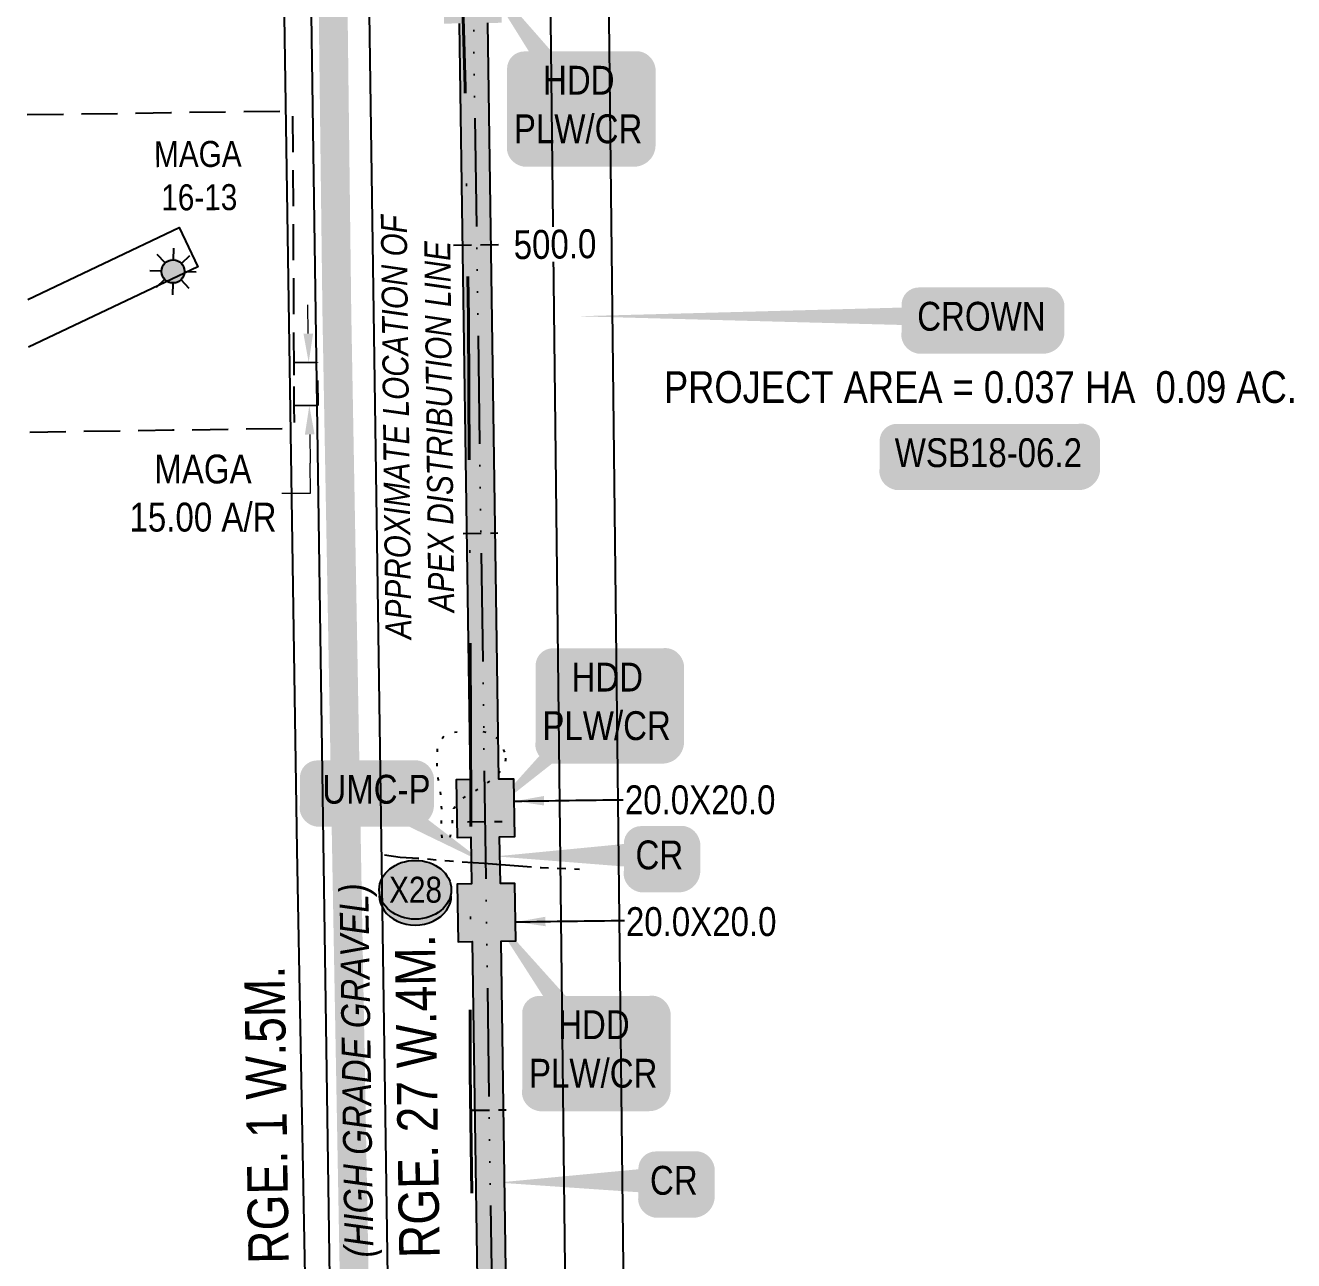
# Model space of a CAD drawing. Extents: x 57693 to 70573, y 5994359 to 6008381.
# Drawn here: x 64983.1 to 65422.6, y 6002665.5 to 6003093.7 of the extents above; entities that cross this region are included whole.
import ezdxf
from ezdxf.enums import TextEntityAlignment as Align

# ---------------------------------------------------------------- set-up
doc = ezdxf.new("R2010")
doc.units = 0
doc.header["$LTSCALE"] = 5
doc.header["$PDSIZE"] = -3
for name, pattern in [('COOP2', [10, 5, -1, 0, -1, 0, -1, 0, -1, 0, -1]), ('DASHDOT', [25.4, 12.7, -6.35, 0, -6.35]), ('foc-ACCESSROAD', [3.75, 2.5, -1.25]), ('foc-TIELINE', [1.875, 1.25, -0.625]), ('foc-TOPO', [1, 0.2, -0.8]), ('POWERLINE5', [7.8, 2.4, -0.6, 0.6, -0.6, 0.6, -0.6, 2.4])]:
    doc.linetypes.add(name, pattern=pattern)
doc.layers.get('Defpoints').update_dxf_attribs({"color": 9})
for name, color, linetype in [('AS-OWNER', 7, 'Continuous'), ('AS-POWER', 104, 'foc-POWER'), ('AS-POWER-EXISTING', 72, 'POWERLINE5'), ('AS-ROADS', 254, 'Continuous'), ('C-WS-S', 8, 'Continuous'), ('D-TXT', 6, 'Continuous'), ('F-AR', 190, 'foc-ACCESSROAD'), ('F-RW', 190, 'Continuous'), ('F-WS', 190, 'foc-ACCESSROAD'), ('L-AREAREQUIRED', 7, 'Continuous'), ('L-SEC', 7, 'Continuous'), ('P-APEX RECON PAY ITEMS', 240, 'Continuous'), ('P-APEX RECON-10m BUFFER', 51, 'COOP2'), ('P-APEX RECON-LINE LIST', 240, 'Continuous'), ('P-APEX RECON-URBAN', 30, 'COOP2'), ('P-APEX RECON-WORK AREA', 104, 'Continuous'), ('P-BUFFER-PURPLE', 187, 'foc-TIELINE'), ('P-BUFFER-PURPLE-T', 187, 'Continuous'), ('P-CROSSINGS', 250, 'Continuous'), ('T-LOW-AREA', 48, 'foc-TOPO')]:
    doc.layers.add(name, color=color, linetype=linetype)
for name, color, linetype, lineweight in [('AS-RECON EXISTING', 151, 'DASHDOT', 40), ('F-AR-T', 190, 'Continuous', 9), ('F-WS-T', 190, 'Continuous', 9), ('P-APEX RECON-TWS-T', 104, 'Continuous', 9), ('T-TEXT', 48, 'Continuous', 18)]:
    doc.layers.add(name, color=color, linetype=linetype, lineweight=lineweight)
doc.layers.add('P-APEX RECON-TO BE DRILLED-H', color=7, linetype='Continuous', true_color=0xffafe1)
doc.styles.add('1.8', font='ARIALN.TTF', dxfattribs={"height": 2})
doc.styles.add('100L', font='ARIALN.TTF', dxfattribs={"height": 11})
doc.styles.add('175L', font='ARIALN.TTF', dxfattribs={"height": 10})
doc.styles.add('80', font='ARIALN.TTF', dxfattribs={"height": 10})
doc.styles.add('80CG', font='ARIALN.TTF', dxfattribs={"height": 10})
doc.styles.add('80L', font='ARIALN.TTF', dxfattribs={"height": 10})
doc.styles.add('80LS', font='ARIALNI.TTF', dxfattribs={"height": 10})
doc.styles.add('Crossing', font='ARIALN.TTF', dxfattribs={"height": 10})
doc.styles.add('foc-LtypeFont', font='ARIALN.TTF', dxfattribs={"height": 7.35})
doc.linetypes.add('foc-POWER', pattern='A,6,-1,["P",foc-LtypeFont,S=0.2,R=0,X=-0.625,Y=-0.75],-1.24,4', length=12.24)
doc.dimstyles.new('Compass 5 000', dxfattribs={"dimscale": 5, "dimtxt": 9, "dimasz": 2, "dimexe": 0.2, "dimexo": 0.0625, "dimgap": 0.5, "dimtad": 0, "dimtih": 1, "dimtoh": 1, "dimzin": 0, "dimdsep": 46, "dimtxsty": '80CG', "dimcen": 0.1, "dimse1": 1, "dimse2": 1, "dimclrd": 256, "dimclrt": 256, "dimaunit": 1, "dimadec": 4, "dimazin": 0, "dimtfac": 0.06, "dimtofl": 0, "dimtmove": 0, "dimatfit": 1, "dimfxl": 0.2, "dimtolj": 1, "dimtzin": 0, "dimlwd": -1, "dimarcsym": 0})

# ---------------------------------------------------------------- blocks, each defined once
blk = doc.blocks.new('GAS')
h = blk.add_hatch(color=255)
h.dxf.hatch_style = 1
edge = h.paths.add_edge_path()
edge.add_arc((0, 0), 0.9, 0, 360)
for p, q in [((-0.571, 0.571), (-1.142, 1.142)), ((0, 0.808), (0, 1.616)), ((0.571, 0.571), (1.142, 1.142)), ((-0.808, 0), (-1.616, 0)), ((1.616, 0), (0.808, 0)), ((-0.571, -0.571), (-1.142, -1.142)), ((0, -0.808), (0, -1.616)), ((1.142, -1.142), (0.571, -0.571))]:
    blk.add_line(p, q)
blk.add_circle((0, 0), 0.8)
blk = doc.blocks.new('*U448')
h = blk.add_hatch(color=59)
edge = h.paths.add_edge_path()
edge.add_line((-21.5, -11.5), (21.5, -11.5))
edge.add_arc((21.5, -5.5), 6, 270, 360)
edge.add_line((27.5, -5.5), (27.5, 4))
edge.add_arc((21.5, 4), 6, 0, 90)
edge.add_line((21.5, 10), (-21.5, 10))
edge.add_arc((-21.5, 4), 6, 90, 180)
edge.add_line((-27.5, 4), (-27.5, -5.5))
edge.add_arc((-21.5, -5.5), 6, 180, 270)
at = {"color": 1, "flags": 128}
blk.add_lwpolyline([(-21.5, -11.5, 3, 3, 0), (21.5, -11.5, 3, 3, 0.414214), (27.5, -5.5, 3, 3, 0), (27.5, 4, 3, 0, 0.414214), (21.5, 10, 0, 0, 0), (-21.5, 10, 0, 0, 0.414214), (-27.5, 4, 0, 0, 0), (-27.5, -5.5, 0, 3, 0.414214)], format="xyseb", close=True, dxfattribs=at)
blk.add_lwpolyline([(-139.95, 0, 0, 7.5, 0), (0, 0, 0, 0, 0)], format="xyseb", dxfattribs=at)
at = {"color": 1, "style": '80'}
blk.add_attdef('ENTER_TEXT_001', (-35.99, -5), '', height=10, dxfattribs=at)
blk = doc.blocks.new('*D506')
at = {"layer": 'Defpoints', "color": 0, "transparency": 16777216}
for p in [(65077.38, 6002976.82), (65077.6, 6002961.84), (65081.46, 6002961.89)]:
    blk.add_point(p, dxfattribs=at)
at = {"layer": 'F-AR-T', "transparency": 16777216}
for p, q in [((65081.1, 6002986.88), (65080.96, 6002996.88)), ((65081.6, 6002951.89), (65081.74, 6002941.89)), ((65081.89, 6002931.51), (65081.74, 6002941.89)), ((65071.89, 6002931.51), (65081.89, 6002931.51))]:
    blk.add_line(p, q, dxfattribs=at)
for points in [[(65082.77, 6002986.9), (65079.43, 6002986.85), (65081.24, 6002976.88)], [(65083.27, 6002951.92), (65079.93, 6002951.87), (65081.46, 6002961.89)]]:
    blk.add_solid(points, dxfattribs=at)
at = {"layer": 'F-AR-T', "transparency": 16777216, "insert": (65044.61, 6002931.51), "char_height": 10, "attachment_point": 5, "style": '80CG'}
blk.add_mtext('\\A1;MAGA\\P15.00 A/R', dxfattribs=at)
blk = doc.blocks.new('*U1825')
at = {"true_color": 0xffffa8}
h = blk.add_hatch(color=51, dxfattribs=at)
edge = h.paths.add_edge_path()
edge.add_line((-6.5, -11.5), (6.5, -11.5))
edge.add_arc((6.5, -5.5), 6, 270, 360)
edge.add_line((12.5, -5.5), (12.5, 4))
edge.add_arc((6.5, 4), 6, 0, 90)
edge.add_line((6.5, 10), (-6.5, 10))
edge.add_arc((-6.5, 4), 6, 90, 180)
edge.add_line((-12.5, 4), (-12.5, -5.5))
edge.add_arc((-6.5, -5.5), 6, 180, 270)
at = {"color": 240, "flags": 128}
blk.add_lwpolyline([(-6.5, -11.5, 3, 3, 0), (6.5, -11.5, 3, 3, 0.414214), (12.5, -5.5, 3, 3, 0), (12.5, 4, 3, 0, 0.414214), (6.5, 10, 0, 0, 0), (-6.5, 10, 0, 0, 0.414214), (-12.5, 4, 0, 0, 0), (-12.5, -5.5, 0, 3, 0.414214)], format="xyseb", close=True, dxfattribs=at)
for points in [[(-61.29, -0.79, 0, 10, 0), (0, 0, 5, 5, 0)], [(11.03, -3.01, 0, 10, 0), (0, 0, 5, 5, 0)]]:
    blk.add_lwpolyline(points, format="xyseb", dxfattribs=at)
at = {"color": 4, "style": '80'}
blk.add_attdef('OTHER_001', (-14.7, -5), '', height=10, dxfattribs=at)
blk = doc.blocks.new('*U1829')
at = {"true_color": 0xffffa8}
h = blk.add_hatch(color=51, dxfattribs=at)
edge = h.paths.add_edge_path()
edge.add_line((-19, -20), (19, -20))
edge.add_arc((19, -14), 6, 270, 360)
edge.add_line((25, -14), (25, 12.5))
edge.add_arc((19, 12.5), 6, 0, 90)
edge.add_line((19, 18.5), (-19, 18.5))
edge.add_arc((-19, 12.5), 6, 90, 180)
edge.add_line((-25, 12.5), (-25, -14))
edge.add_arc((-19, -14), 6, 180, 270)
at = {"color": 240, "flags": 128}
for points in [[(-37.3, 48.95, 0, 10, 0), (0, 0, 5, 5, 0)], [(11.03, -3.01, 0, 10, 0), (0, 0, 5, 5, 0)]]:
    blk.add_lwpolyline(points, format="xyseb", dxfattribs=at)
blk.add_lwpolyline([(-19, -20, 3, 3, 0), (19, -20, 3, 3, 0.414214), (25, -14, 3, 3, 0), (25, 12.5, 3, 0, 0.414214), (19, 18.5, 0, 0, 0), (-19, 18.5, 0, 0, 0.414214), (-25, 12.5, 0, 0, 0), (-25, -14, 0, 3, 0.414214)], format="xyseb", close=True, dxfattribs=at)
at = {"color": 4, "style": '80'}
blk.add_attdef('OTHER_001', (-14.7, -5), '', height=10, dxfattribs=at)
blk = doc.blocks.new('*U1830')
at = {"true_color": 0xffffa8}
h = blk.add_hatch(color=51, dxfattribs=at)
edge = h.paths.add_edge_path()
edge.add_line((-19, -20), (19, -20))
edge.add_arc((19, -14), 6, 270, 360)
edge.add_line((25, -14), (25, 12.5))
edge.add_arc((19, 12.5), 6, 0, 90)
edge.add_line((19, 18.5), (-19, 18.5))
edge.add_arc((-19, 12.5), 6, 90, 180)
edge.add_line((-25, 12.5), (-25, -14))
edge.add_arc((-19, -14), 6, 180, 270)
at = {"color": 240, "flags": 128}
blk.add_lwpolyline([(-19, -20, 3, 3, 0), (19, -20, 3, 3, 0.414214), (25, -14, 3, 3, 0), (25, 12.5, 3, 0, 0.414214), (19, 18.5, 0, 0, 0), (-19, 18.5, 0, 0, 0.414214), (-25, 12.5, 0, 0, 0), (-25, -14, 0, 3, 0.414214)], format="xyseb", close=True, dxfattribs=at)
for points in [[(-42.61, -39.88, 0, 10, 0), (0, 0, 5, 5, 0)], [(11.03, -3.01, 0, 10, 0), (0, 0, 5, 5, 0)]]:
    blk.add_lwpolyline(points, format="xyseb", dxfattribs=at)
at = {"color": 4, "style": '80'}
blk.add_attdef('OTHER_001', (-14.7, -5), '', height=10, dxfattribs=at)
blk = doc.blocks.new('*U1831')
at = {"true_color": 0xffffa8}
h = blk.add_hatch(color=51, dxfattribs=at)
edge = h.paths.add_edge_path()
edge.add_line((-16.5, -11.5), (16.5, -11.5))
edge.add_arc((16.5, -5.5), 6, 270, 360)
edge.add_line((22.5, -5.5), (22.5, 4))
edge.add_arc((16.5, 4), 6, 0, 90)
edge.add_line((16.5, 10), (-16.5, 10))
edge.add_arc((-16.5, 4), 6, 90, 180)
edge.add_line((-22.5, 4), (-22.5, -5.5))
edge.add_arc((-16.5, -5.5), 6, 180, 270)
at = {"color": 240, "flags": 128}
blk.add_lwpolyline([(-16.5, -11.5, 3, 3, 0), (16.5, -11.5, 3, 3, 0.414214), (22.5, -5.5, 3, 3, 0), (22.5, 4, 3, 0, 0.414214), (16.5, 10, 0, 0, 0), (-16.5, 10, 0, 0, 0.414214), (-22.5, 4, 0, 0, 0), (-22.5, -5.5, 0, 3, 0.414214)], format="xyseb", close=True, dxfattribs=at)
for points in [[(41.79, -25.74, 0, 10, 0), (0, 0, 5, 5, 0)], [(11.03, -3.01, 0, 10, 0), (0, 0, 5, 5, 0)]]:
    blk.add_lwpolyline(points, format="xyseb", dxfattribs=at)
at = {"color": 4, "style": '80'}
blk.add_attdef('OTHER_001', (-14.7, -5), '', height=10, dxfattribs=at)
blk = doc.blocks.new('*U1833')
at = {"true_color": 0xffffa8}
h = blk.add_hatch(color=51, dxfattribs=at)
edge = h.paths.add_edge_path()
edge.add_line((-19, -20), (19, -20))
edge.add_arc((19, -14), 6, 270, 360)
edge.add_line((25, -14), (25, 12.5))
edge.add_arc((19, 12.5), 6, 0, 90)
edge.add_line((19, 18.5), (-19, 18.5))
edge.add_arc((-19, 12.5), 6, 90, 180)
edge.add_line((-25, 12.5), (-25, -14))
edge.add_arc((-19, -14), 6, 180, 270)
at = {"color": 240, "flags": 128}
for points in [[(-36.93, 49.74, 0, 10, 0), (0, 0, 5, 5, 0)], [(11.03, -3.01, 0, 10, 0), (0, 0, 5, 5, 0)]]:
    blk.add_lwpolyline(points, format="xyseb", dxfattribs=at)
blk.add_lwpolyline([(-19, -20, 3, 3, 0), (19, -20, 3, 3, 0.414214), (25, -14, 3, 3, 0), (25, 12.5, 3, 0, 0.414214), (19, 18.5, 0, 0, 0), (-19, 18.5, 0, 0, 0.414214), (-25, 12.5, 0, 0, 0), (-25, -14, 0, 3, 0.414214)], format="xyseb", close=True, dxfattribs=at)
at = {"color": 4, "style": '80'}
blk.add_attdef('OTHER_001', (-14.7, -5), '', height=10, dxfattribs=at)
blk = doc.blocks.new('xing2')
h = blk.add_hatch(color=50)
h.dxf.hatch_style = 1
edge = h.paths.add_edge_path()
edge.add_ellipse((0, 0), major_axis=(-12.5, 0), ratio=0.816297, start_angle=0, end_angle=360)
h = blk.add_hatch(color=250)
h.dxf.hatch_style = 1
edge = h.paths.add_edge_path()
edge.add_ellipse((0, -2.05), major_axis=(-12.5, 0), ratio=0.816297, start_angle=0, end_angle=180)
edge.add_line((12.5, -2.05), (12.5, 0))
edge.add_ellipse((0, 0), major_axis=(-12.5, 0), ratio=0.816297, start_angle=0, end_angle=180, ccw=False)
edge.add_line((-12.5, 0), (-12.5, -2.05))
at = {"color": 250}
blk.add_ellipse((0, 0), major_axis=(-12.5, 0), ratio=0.816297, dxfattribs=at)
blk.add_ellipse((0, -2.05), major_axis=(-12.5, 0), ratio=0.816297, start_param=0, end_param=3.141593, dxfattribs=at)
at = {"color": 250, "style": 'Crossing'}
blk.add_attdef('CROSSING', text='', height=9, dxfattribs=at).set_placement((0.09, 0.02), align=Align.MIDDLE_CENTER)
at = {"color": 250, "style": 'Crossing', "flags": 1}
for tag, p in [('OWNER', (0.09, -12.49)), ('DESCRIPTION', (0.09, -25.77)), ('LOCATION', (0.09, -39.3)), ('DWG_REF', (0.09, -52.84))]:
    blk.add_attdef(tag, text='', height=9, dxfattribs=at).set_placement(p, align=Align.MIDDLE_CENTER)
blk = doc.blocks.new('*U2140')
at = {"true_color": 0xffffa8}
h = blk.add_hatch(color=51, dxfattribs=at)
edge = h.paths.add_edge_path()
edge.add_line((-6.5, -11.5), (6.5, -11.5))
edge.add_arc((6.5, -5.5), 6, 270, 360)
edge.add_line((12.5, -5.5), (12.5, 4))
edge.add_arc((6.5, 4), 6, 0, 90)
edge.add_line((6.5, 10), (-6.5, 10))
edge.add_arc((-6.5, 4), 6, 90, 180)
edge.add_line((-12.5, 4), (-12.5, -5.5))
edge.add_arc((-6.5, -5.5), 6, 180, 270)
at = {"color": 240, "flags": 128}
blk.add_lwpolyline([(-6.5, -11.5, 3, 3, 0), (6.5, -11.5, 3, 3, 0.414214), (12.5, -5.5, 3, 3, 0), (12.5, 4, 3, 0, 0.414214), (6.5, 10, 0, 0, 0), (-6.5, 10, 0, 0, 0.414214), (-12.5, 4, 0, 0, 0), (-12.5, -5.5, 0, 3, 0.414214)], format="xyseb", close=True, dxfattribs=at)
for points in [[(-56.92, -0.51, 0, 10, 0), (0, 0, 5, 5, 0)], [(11.03, -3.01, 0, 10, 0), (0, 0, 5, 5, 0)]]:
    blk.add_lwpolyline(points, format="xyseb", dxfattribs=at)
at = {"color": 4, "style": '80'}
blk.add_attdef('OTHER_001', (-14.7, -5), '', height=10, dxfattribs=at)
blk = doc.blocks.new('*U2466')
at = {"true_color": 0xffffa8}
h = blk.add_hatch(color=51, dxfattribs=at)
edge = h.paths.add_edge_path()
edge.add_line((-31.5, -11.5), (31.5, -11.5))
edge.add_arc((31.5, -5.5), 6, 270, 360)
edge.add_line((37.5, -5.5), (37.5, 4))
edge.add_arc((31.5, 4), 6, 0, 90)
edge.add_line((31.5, 10), (-31.5, 10))
edge.add_arc((-31.5, 4), 6, 90, 180)
edge.add_line((-37.5, 4), (-37.5, -5.5))
edge.add_arc((-31.5, -5.5), 6, 180, 270)
at = {"color": 240, "flags": 128}
blk.add_lwpolyline([(-31.5, -11.5, 3, 3, 0), (31.5, -11.5, 3, 3, 0.414214), (37.5, -5.5, 3, 3, 0), (37.5, 4, 3, 0, 0.414214), (31.5, 10, 0, 0, 0), (-31.5, 10, 0, 0, 0.414214), (-37.5, 4, 0, 0, 0), (-37.5, -5.5, 0, 3, 0.414214)], format="xyseb", close=True, dxfattribs=at)
for points in [[(-24.67, -8.43, 0, 10, 0), (0, 0, 5, 5, 0)], [(21.05, -6.93, 0, 10, 0), (0, 0, 5, 5, 0)]]:
    blk.add_lwpolyline(points, format="xyseb", dxfattribs=at)
at = {"color": 4, "style": '80'}
blk.add_attdef('OTHER_001', (-14.7, -5), '', height=10, dxfattribs=at)

msp = doc.modelspace()

# ---------------------------------------------------------------- hatches: boundary and pattern name
at = {"layer": 'P-APEX RECON-10m BUFFER'}
h = msp.add_hatch(color=256, dxfattribs=at)
h.dxf.hatch_style = 1
h.paths.add_polyline_path([(65116.337, 6002572.263), (65116.35, 6002572.398), (65140.619, 6002590.403), (65140.875, 6002572.594), (65150.866, 6002572.729), (65147.946, 6002776.228), (65152.987, 6002776.3), (65152.7, 6002796.283), (65147.659, 6002796.211), (65147.427, 6002812.397), (65152.634, 6002812.472), (65152.347, 6002832.455), (65147.14, 6002832.38), (65143.378, 6003094.545), (65148.123, 6003094.613), (65147.836, 6003114.596), (65143.091, 6003114.528), (65142.73, 6003139.688), (65147.868, 6003139.762), (65147.581, 6003159.745), (65142.443, 6003159.671), (65140.239, 6003313.291), (65156.032, 6003331.464), (65162.463, 6003331.528), (65161.935, 6003377.405), (65156.212, 6003377.328), (65156.347, 6003352.791), (65151.24, 6003352.691), (65151.423, 6003341.394), (65130.193, 6003316.965), (65132.452, 6003159.528), (65127.598, 6003159.458), (65127.885, 6003139.475), (65132.739, 6003139.545), (65133.1, 6003114.384), (65127.853, 6003114.309), (65128.14, 6003094.326), (65133.386, 6003094.401), (65137.149, 6002832.237), (65132.364, 6002832.168), (65132.651, 6002812.185), (65137.435, 6002812.254), (65137.668, 6002796.068), (65132.717, 6002795.997), (65133.004, 6002776.014), (65137.954, 6002776.085), (65140.531, 6002596.559), (65111.581, 6002575.081), (65111.335, 6002572.435), (65111.218, 6002572.194)])
at = {"layer": 'P-APEX RECON-TO BE DRILLED-H'}
h = msp.add_hatch(color=256, dxfattribs=at)
h.dxf.hatch_style = 1
h.paths.add_polyline_path([(65147.325, 6002819.475), (65137.334, 6002819.332), (65137.787, 6002787.753), (65144.317, 6002787.846), (65147.778, 6002787.896)])

# ---------------------------------------------------------------- linework, layer by layer
at = {"layer": 'AS-POWER', "flags": 128}
msp.add_lwpolyline([(65101.065, 6001748.32), (65093.292, 6001852.217), (65091.856, 6001989.74), (65089.874, 6002124.713), (65082.293, 6002537.081), (65077.274, 6002807.902), (65071.065, 6003218.803), (65069.696, 6003343.293)], dxfattribs=at)
at = {"layer": 'AS-POWER-EXISTING', "flags": 128}
msp.add_lwpolyline([(65107.505, 6002806.152), (65112.908, 6002805.332), (65119.284, 6002805.058), (65130.035, 6002804.063), (65142, 6002803.279), (65161.862, 6002801.74), (65175.076, 6002801.238)], dxfattribs=at)
at = {"layer": 'AS-RECON EXISTING', "flags": 128}
msp.add_lwpolyline([(65128.201, 6003387.82), (65128.71, 6003345.042), (65129.565, 6003318.623), (65130.393, 6003298.667), (65131.991, 6003255.842), (65133.085, 6003207.789), (65133.527, 6003164.157), (65134.265, 6003117.597), (65135.431, 6003072.229), (65136.585, 6002992.203), (65137.19, 6002884.541), (65137.431, 6002821.02), (65137.263, 6002771.815), (65137.234, 6002730.717), (65137.89, 6002684.334), (65138.316, 6002639.18), (65139.058, 6002594.537), (65139.542, 6002553.349), (65140.206, 6002516.501), (65141.41, 6002476.067), (65142.482, 6002422.225), (65143.091, 6002383.856), (65143.747, 6002343.802), (65144.465, 6002302.394), (65145.546, 6002264.303), (65146.064, 6002228.671), (65146.654, 6002192.249), (65147.596, 6002146.658), (65148.32, 6002096.615), (65148.501, 6002061.747)], dxfattribs=at)
at = {"layer": 'AS-ROADS', "const_width": 9.993, "flags": 128}
msp.add_lwpolyline([(65075.299, 6004280.926), (65091.006, 6002993.903), (65099.505, 6002521.34), (65111.344, 6001737.821), (65124.757, 6000932.43), (65125.889, 6000881.5), (65127.248, 6000854.337), (65127.928, 6000831.702), (65127.248, 6000797.975), (65126.566, 6000768.579), (65125.66, 6000755.677), (65126.566, 6000723.901), (65128.378, 6000674.555), (65127.699, 6000640.602), (65139.497, 5999837.648), (65150.936, 5999013.719), (65172.534, 5997603.263), (65172.769, 5997576.238), (65173.004, 5997542.398), (65174.65, 5997493.519)], dxfattribs=at)
at = {"layer": 'F-AR', "flags": 128}
msp.add_lwpolyline([(65084.397, 6002961.934), (65076.251, 6002961.817), (65076.183, 6002976.807), (65084.183, 6002976.921)], close=True, dxfattribs=at)
at = {"layer": 'F-RW', "flags": 128}
msp.add_lwpolyline([(64983.962, 6002998.674), (65036.41, 6003023.587), (65042.842, 6003010.048), (64984.196, 6002982.192)], dxfattribs=at)
at = {"layer": 'F-WS', "flags": 128}
msp.add_lwpolyline([(64984.614, 6002952.745), (65034.018, 6002953.45), (65076.362, 6002954.054), (65076.251, 6002961.817), (65075.784, 6003063.97), (65033.44, 6003063.366), (64983.052, 6003062.646)], dxfattribs=at)
at = {"layer": 'L-SEC', "flags": 128}
for points in [[(65078.098, 6003376.208), (65089.734, 6002571.98)], [(65098.201, 6003376.499), (65109.837, 6002572.271)], [(65171.198, 6002572.72), (65161.94, 6003377.037)], [(65182.043, 6003377.317), (65191.297, 6002572.997)]]:
    msp.add_lwpolyline(points, dxfattribs=at)
at = {"layer": 'P-APEX RECON-URBAN', "ltscale": 1.5, "flags": 128}
msp.add_lwpolyline([(65145.064, 6003498.53), (65150.592, 6003495.59), (65153.801, 6003491.736), (65157.416, 6003484.725), (65159.202, 6003476.487), (65159.86, 6003450.811), (65161.16, 6003386.082), (65161.385, 6003345.24), (65135.216, 6003315.128), (65153.296, 6002055.208), (65175.007, 6001991.337), (65173.183, 6001959.447), (65156.979, 6001922.628), (65159.591, 6001688.926), (65195.685, 6001578.759), (65196.595, 6001503.578), (65160.397, 6001420.703), (65161.948, 6001319.593), (65162.944, 6001308.589), (65162.829, 6001289.295), (65162.318, 6001269.391), (65178.153, 6000191.692), (65240.238, 6000154.276), (65241.38, 6000056.533), (65234.98, 6000030.24), (65229.608, 6000016.338), (65221.563, 6000003.6)], dxfattribs=at)
at = {"layer": 'P-APEX RECON-WORK AREA', "flags": 128}
for points in [[(65133.386, 6003094.401), (65137.149, 6002832.237), (65132.364, 6002832.168), (65132.651, 6002812.185), (65137.435, 6002812.254), (65137.668, 6002796.068), (65132.717, 6002795.997), (65133.004, 6002776.014), (65137.954, 6002776.085), (65140.531, 6002596.559)], [(65150.866, 6002572.729), (65147.946, 6002776.228), (65152.987, 6002776.3), (65152.7, 6002796.283), (65147.659, 6002796.211), (65147.427, 6002812.397), (65152.634, 6002812.472), (65152.347, 6002832.455), (65147.14, 6002832.38), (65143.378, 6003094.545)]]:
    msp.add_lwpolyline(points, dxfattribs=at)
at = {"layer": 'P-BUFFER-PURPLE'}
for p, q in [((65131.388, 6003017.556), (65147.386, 6003017.786)), ((65134.823, 6002917.595), (65146.821, 6002917.767)), ((65136.257, 6002817.605), (65148.256, 6002817.778)), ((65137.692, 6002717.616), (65149.691, 6002717.788))]:
    msp.add_line(p, q, dxfattribs=at)
at = {"layer": 'T-LOW-AREA', "flags": 128}
msp.add_lwpolyline([(65149.222, 6002841.738), (65147.013, 6002846.249), (65144.708, 6002847.977), (65141.731, 6002848.84), (65137.602, 6002848.84), (65130.303, 6002848.552), (65127.998, 6002847.113), (65125.79, 6002843.658), (65125.598, 6002838.379), (65125.694, 6002835.02), (65126.942, 6002826.766), (65127.326, 6002821.2), (65127.038, 6002815.633), (65127.422, 6002811.891), (65127.902, 6002810.931), (65128.767, 6002811.219), (65130.207, 6002812.178), (65131.071, 6002815.058), (65131.071, 6002818.801), (65131.552, 6002822.352), (65133.568, 6002824.943), (65136.257, 6002826.958), (65140.579, 6002829.262), (65142.499, 6002830.605), (65145.284, 6002832.525), (65147.301, 6002834.732), (65149.054, 6002837.314), (65149.621, 6002839.167)], close=True, dxfattribs=at)

# ---------------------------------------------------------------- block references
at = {"layer": 'AS-OWNER'}
ref = msp.add_blockref('*U448', (65314.185, 6002992.869), dxfattribs=dict(at, xscale=0.999252397, yscale=0.999252397, zscale=0.999252397, rotation=359.9999884413987))
ref.add_attrib('ENTER_TEXT_001', 'CROWN', (65292.141, 6002987.87), dxfattribs={"layer": '0', "color": 1, "height": 9.9925, "rotation": 359.99999, "style": '80'})
at = {"layer": 'C-WS-S', "color": 3, "xscale": 4.996261984999968, "yscale": 4.996261984999968, "zscale": 4.996261984999968, "rotation": 358.3685995525098}
msp.add_blockref('GAS', (65034.221, 6003008.412), dxfattribs=at)
at = {"layer": 'P-APEX RECON PAY ITEMS'}
ref = msp.add_blockref('*U1833', (65174.975, 6003066.195), dxfattribs=dict(at, xscale=0.999252397, yscale=0.999252397, zscale=0.999252397))
ref.add_attrib('OTHER_001', 'HDD', (65162.457, 6003069.699), dxfattribs={"layer": '0', "color": 4, "height": 9.9925, "style": '80'})
ref.add_attrib('OTHER_002', 'PLW/CR', (65152.359, 6003052.868), dxfattribs={"layer": '0', "color": 4, "height": 9.9925, "style": '80'})
ref = msp.add_blockref('*U1830', (65184.854, 6002859.285), dxfattribs=dict(at, xscale=0.999252397, yscale=0.999252397, zscale=0.999252397))
ref.add_attrib('OTHER_001', 'HDD', (65172.336, 6002862.79), dxfattribs={"layer": '0', "color": 4, "height": 9.9925, "style": '80'})
ref.add_attrib('OTHER_002', 'PLW/CR', (65162.238, 6002845.958), dxfattribs={"layer": '0', "color": 4, "height": 9.9925, "style": '80'})
at = {"layer": 'P-APEX RECON PAY ITEMS', "xscale": 0.999252397, "yscale": 0.999252397, "zscale": 0.999252397}
msp.add_blockref('*U1831', (65100.671, 6002828.904), dxfattribs=at).add_auto_attribs({'OTHER_001': 'UMC-P'})
at = {"layer": 'P-APEX RECON PAY ITEMS'}
ref = msp.add_blockref('*U2140', (65202.961, 6002806.145), dxfattribs=dict(at, xscale=0.999252397, yscale=0.999252397, zscale=0.999252397))
ref.add_attrib('OTHER_001', 'CR', (65194.505, 6002801.145), dxfattribs={"layer": '0', "color": 4, "height": 9.9925, "style": '80'})
ref = msp.add_blockref('*U1829', (65180.207, 6002738.785), dxfattribs=dict(at, xscale=0.999252397, yscale=0.999252397, zscale=0.999252397))
ref.add_attrib('OTHER_001', 'HDD', (65167.689, 6002742.289), dxfattribs={"layer": '0', "color": 4, "height": 9.9925, "style": '80'})
ref.add_attrib('OTHER_002', 'PLW/CR', (65157.591, 6002725.458), dxfattribs={"layer": '0', "color": 4, "height": 9.9925, "style": '80'})
ref = msp.add_blockref('*U1825', (65207.985, 6002693.341), dxfattribs=dict(at, xscale=0.999252397, yscale=0.999252397, zscale=0.999252397))
ref.add_attrib('OTHER_001', 'CR', (65199.529, 6002688.342), dxfattribs={"layer": '0', "color": 4, "height": 9.9925, "style": '80'})
at = {"layer": 'P-APEX RECON-LINE LIST'}
ref = msp.add_blockref('*U2466', (65316.567, 6002945.586), dxfattribs=dict(at, xscale=0.999252397, yscale=0.999252397, zscale=0.999252397, rotation=359.9999884413987))
ref.add_attrib('OTHER_001', 'WSB18-06.2', (65284.344, 6002940.586), dxfattribs={"layer": '0', "color": 4, "height": 9.9925, "rotation": 359.99999, "style": '80'})
at = {"layer": 'P-CROSSINGS', "xscale": 0.999252397, "yscale": 0.999252397, "zscale": 0.999252397}
msp.add_blockref('xing2', (65118.184, 6002794.061), dxfattribs=at).add_auto_attribs({'CROSSING': 'X28'})

# ---------------------------------------------------------------- texts
at = {"layer": 'AS-RECON EXISTING', "linetype": 'Continuous', "insert": (65107.856, 6002881.266), "char_height": 8.98561, "attachment_point": 1, "rotation": 90.6351, "style": '80'}
msp.add_mtext_dynamic_manual_height_columns('\\pi-0.37831;{\\fArial Narrow|b0|i1|c0|p18;APPROXIMATE LOCATION OF \\P\\pi8.8004;APEX DISTRIBUTION LINE}', width=146.7459, gutter_width=44.962, heights=[0], dxfattribs=at)
at = {"layer": 'D-TXT', "color": 3, "char_height": 13.98953, "attachment_point": 1, "rotation": 90.81102, "style": '80L'}
for s, width, insert in [('RGE. 27 W.4M.', 111.07042, (65112.637, 6002666.263)), ('RGE. 1 W.5M.', 102.15091, (65060.354, 6002664.284))]:
    msp.add_mtext_dynamic_manual_height_columns(s, width=width, gutter_width=47.5, heights=[0], dxfattribs=dict(at, insert=insert))
at = {"layer": 'F-WS-T', "insert": (65023.318, 6003053.531), "char_height": 8.99759, "attachment_point": 1, "rotation": 0.26693, "style": '80'}
msp.add_mtext_dynamic_manual_height_columns('\\pi4.3038;MAGA\\P\\pi6.7282;16-13', width=38.22115, gutter_width=45.022, heights=[0], dxfattribs=at)
at = {"layer": 'L-AREAREQUIRED', "color": 5, "style": '100L'}
msp.add_text('PROJECT AREA = 0.037 HA  0.09 AC.', height=10.99178, rotation=359.99999, dxfattribs=at).set_placement((65314.048, 6002959.546), align=Align.BOTTOM_CENTER)
at = {"layer": 'P-APEX RECON-TWS-T', "char_height": 9.9925, "attachment_point": 1, "style": '175L'}
for insert in [(65190.82, 6002830.251), (65191.177, 6002788.018)]:
    msp.add_mtext_dynamic_manual_height_columns('20.0X20.0', width=78.94687, gutter_width=50, heights=[0], dxfattribs=dict(at, insert=insert))
at = {"layer": 'T-TEXT', "style": '80LS'}
msp.add_text('(HIGH GRADE GRAVEL)', height=9.99252, rotation=90.81102, dxfattribs=at).set_placement((65097.79, 6002731.424), align=Align.MIDDLE_CENTER)

# ---------------------------------------------------------------- dimensions: what is measured, and where the dimension line sits
at = {"layer": 'F-AR-T'}
dim = msp.add_linear_dim(base=(65081.457, 6002961.892), p1=(65077.381, 6002976.824), p2=(65077.595, 6002961.837), angle=270.81768, text='MAGA\\P15.00 A/R', dimstyle='Compass 5 000', override={"dimtmove": 1}, dxfattribs=at)
dim.commit()
dim.dimension.update_dxf_attribs({"geometry": '*D506', "text_midpoint": (65072.748, 6002931.509), "dimtype": 161})

# ---------------------------------------------------------------- leaders
at = {"layer": 'P-APEX RECON-TWS-T', "path_type": 1}
for points in [[(65152.762, 6002824.783), (65190.194, 6002825.293)], [(65153.298, 6002782.925), (65190.73, 6002783.435)]]:
    msp.add_leader(points, dimstyle='Compass 5 000', override={"dimgap": 0.5, "dimtad": 0}, dxfattribs=at)

# ---------------------------------------------------------------- next in the draw order: texts
at = {"layer": 'P-BUFFER-PURPLE-T', "insert": (65166.529, 6003022.853), "char_height": 10, "width": 28.81342, "attachment_point": 2, "rotation": 0.82215, "style": '1.8', "bg_fill": 3, "box_fill_scale": 1.1, "bg_fill_color": 256, "bg_fill_transparency": 0}
msp.add_mtext('500.0', dxfattribs=at)

doc.saveas('drawing.dxf')
